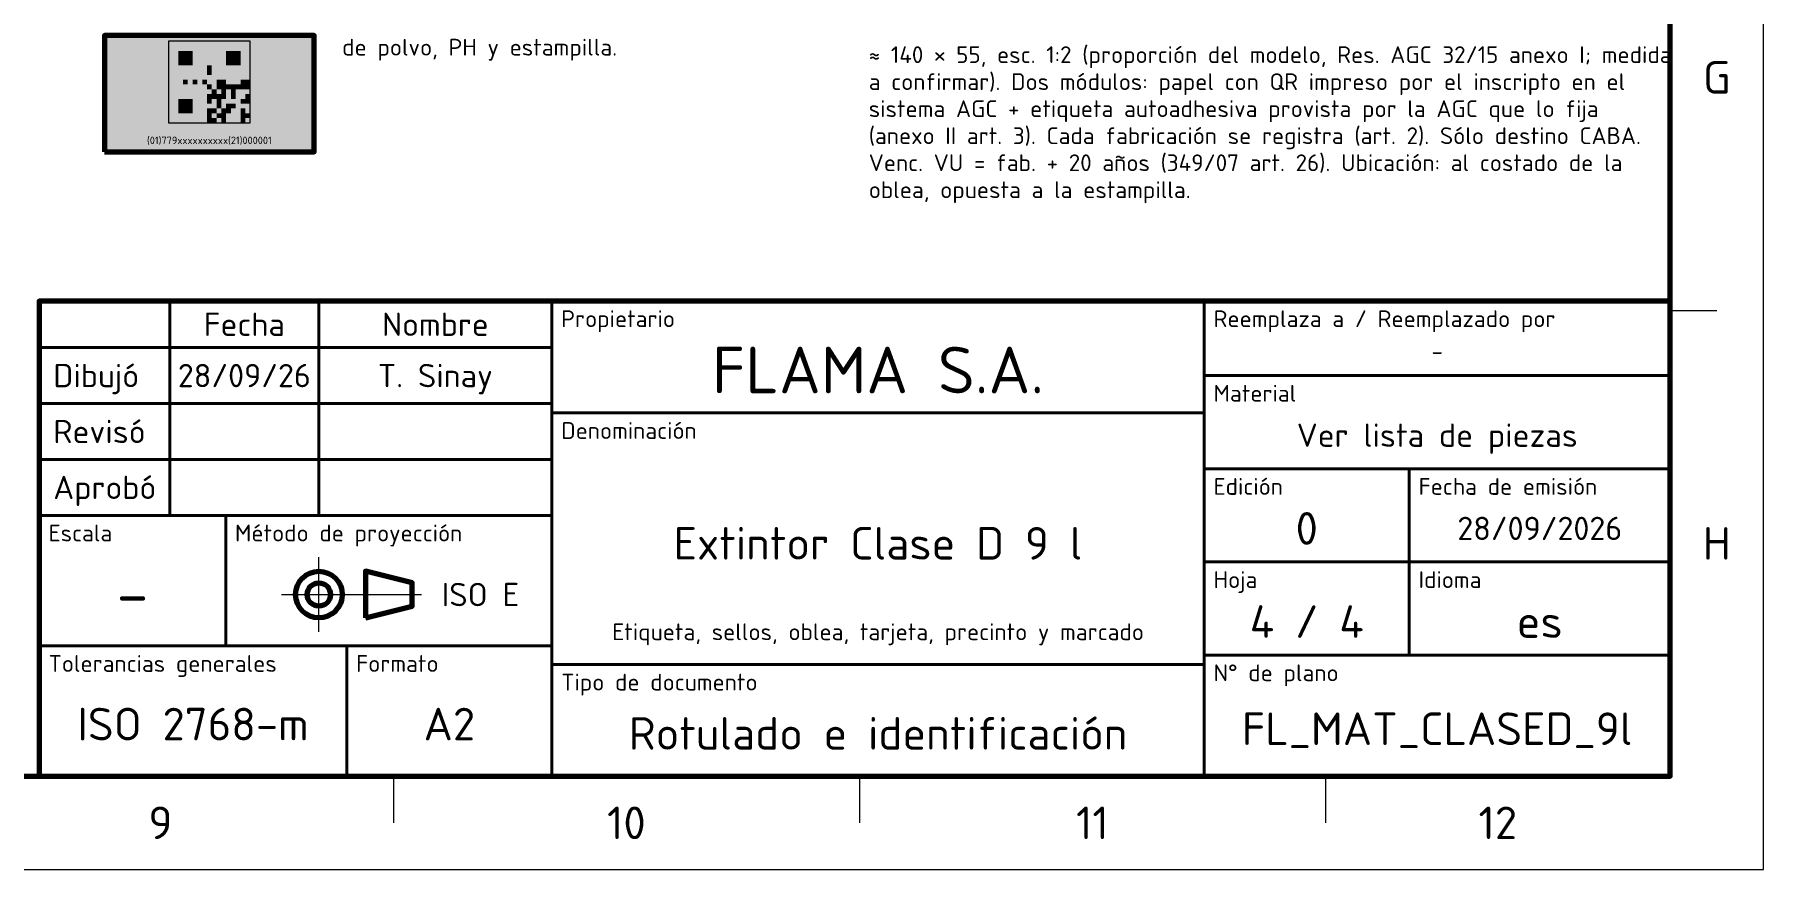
# Model space of a CAD drawing. Header units: millimetres. Extents: x 0 to 2208, y 0 to 420.
# Drawn here: x 2022.5 to 2208, y 0 to 89.6 of the extents above; entities that cross this region are included whole.
import ezdxf
from ezdxf.enums import TextEntityAlignment as Align

# ---------------------------------------------------------------- set-up
doc = ezdxf.new("R2010")
doc.units = ezdxf.units.MM
doc.linetypes.add('IRAM-F-TRAZO-PUNTO', pattern=[20, 15, -2, 1, -2])
for name, color, linetype, lineweight in [('01-VISIBLE', 7, 'CONTINUOUS', 70), ('03-EJE', 1, 'IRAM-F-TRAZO-PUNTO', 18), ('06-TEXTO', 7, 'CONTINUOUS', 25), ('07-RECUADRO', 7, 'CONTINUOUS', 70), ('08-FINA', 5, 'CONTINUOUS', 18), ('10-ROTULO', 7, 'CONTINUOUS', 35), ('11-TEXTO-ROTULO', 7, 'CONTINUOUS', 25), ('13-GRAFICA', 30, 'CONTINUOUS', 18)]:
    doc.layers.add(name, color=color, linetype=linetype, lineweight=lineweight)
doc.styles.add('ISO3098', font='isocpeur.ttf')

msp = doc.modelspace()

# ---------------------------------------------------------------- hatches: boundary and pattern name
at = {"layer": '13-GRAFICA', "true_color": 0xffffff}
h = msp.add_hatch(color=7, dxfattribs=at)
h.dxf.hatch_style = 1
h.paths.add_polyline_path([(2052.5, 77), (2052.5, 89.5), (2030, 89.5), (2030, 77)])
h = msp.add_hatch(color=7, dxfattribs=at)
h.dxf.hatch_style = 1
h.paths.add_polyline_path([(2045.625, 80.125), (2045.625, 88.875), (2036.875, 88.875), (2036.875, 80.125)])
at = {"layer": '13-GRAFICA', "true_color": 0x191919}
h = msp.add_hatch(color=7, dxfattribs=at)
h.dxf.hatch_style = 1
h.paths.add_polyline_path([(2036.875, 88.875), (2037.39, 88.875), (2037.39, 88.36), (2037.39, 85.787), (2037.39, 85.272), (2036.875, 85.272)])
h = msp.add_hatch(color=7, dxfattribs=at)
h.dxf.hatch_style = 1
h.paths.add_polyline_path([(2039.963, 88.875), (2039.963, 88.36), (2037.39, 88.36), (2037.39, 88.875)])
h = msp.add_hatch(color=7, dxfattribs=at)
h.dxf.hatch_style = 1
h.paths.add_polyline_path([(2039.449, 86.301), (2037.904, 86.301), (2037.904, 87.846), (2039.449, 87.846)])
h = msp.add_hatch(color=7, dxfattribs=at)
h.dxf.hatch_style = 1
h.paths.add_polyline_path([(2040.478, 88.875), (2040.478, 85.272), (2039.963, 85.272), (2039.963, 85.787), (2039.963, 88.36), (2039.963, 88.875)])
h = msp.add_hatch(color=7, dxfattribs=at)
h.dxf.hatch_style = 1
h.paths.add_polyline_path([(2042.022, 88.875), (2042.537, 88.875), (2042.537, 88.36), (2042.537, 85.787), (2042.537, 85.272), (2042.022, 85.272)])
h = msp.add_hatch(color=7, dxfattribs=at)
h.dxf.hatch_style = 1
h.paths.add_polyline_path([(2045.11, 88.875), (2045.11, 88.36), (2042.537, 88.36), (2042.537, 88.875)])
h = msp.add_hatch(color=7, dxfattribs=at)
h.dxf.hatch_style = 1
h.paths.add_polyline_path([(2044.596, 86.301), (2043.051, 86.301), (2043.051, 87.846), (2044.596, 87.846)])
h = msp.add_hatch(color=7, dxfattribs=at)
h.dxf.hatch_style = 1
h.paths.add_polyline_path([(2045.625, 88.875), (2045.625, 85.272), (2045.11, 85.272), (2045.11, 85.787), (2045.11, 88.36), (2045.11, 88.875)])
h = msp.add_hatch(color=7, dxfattribs=at)
h.dxf.hatch_style = 1
h.paths.add_polyline_path([(2037.39, 85.272), (2037.39, 85.787), (2039.963, 85.787), (2039.963, 85.272)])
h = msp.add_hatch(color=7, dxfattribs=at)
h.dxf.hatch_style = 1
h.paths.add_polyline_path([(2041.507, 85.787), (2041.507, 86.301), (2040.993, 86.301), (2040.993, 85.787)])
h = msp.add_hatch(color=7, dxfattribs=at)
h.dxf.hatch_style = 1
h.paths.add_polyline_path([(2041.507, 85.272), (2041.507, 85.787), (2040.993, 85.787), (2040.993, 85.272)])
h = msp.add_hatch(color=7, dxfattribs=at)
h.dxf.hatch_style = 1
h.paths.add_polyline_path([(2042.537, 85.272), (2042.537, 85.787), (2045.11, 85.787), (2045.11, 85.272)])
h = msp.add_hatch(color=7, dxfattribs=at)
h.dxf.hatch_style = 1
h.paths.add_polyline_path([(2036.875, 83.728), (2037.39, 83.728), (2037.39, 83.213), (2037.39, 80.64), (2037.39, 80.125), (2036.875, 80.125)])
h = msp.add_hatch(color=7, dxfattribs=at)
h.dxf.hatch_style = 1
h.paths.add_polyline_path([(2039.963, 83.728), (2039.963, 83.213), (2037.39, 83.213), (2037.39, 83.728)])
h = msp.add_hatch(color=7, dxfattribs=at)
h.dxf.hatch_style = 1
h.paths.add_polyline_path([(2038.934, 84.243), (2038.934, 84.757), (2038.419, 84.757), (2038.419, 84.243)])
h = msp.add_hatch(color=7, dxfattribs=at)
h.dxf.hatch_style = 1
h.paths.add_polyline_path([(2039.963, 84.243), (2039.963, 84.757), (2039.449, 84.757), (2039.449, 84.243)])
h = msp.add_hatch(color=7, dxfattribs=at)
h.dxf.hatch_style = 1
h.paths.add_polyline_path([(2040.478, 83.728), (2040.478, 80.125), (2039.963, 80.125), (2039.963, 80.64), (2039.963, 83.213), (2039.963, 83.728)])
h = msp.add_hatch(color=7, dxfattribs=at)
h.dxf.hatch_style = 1
h.paths.add_polyline_path([(2040.993, 84.243), (2040.993, 84.757), (2040.478, 84.757), (2040.478, 84.243)])
h = msp.add_hatch(color=7, dxfattribs=at)
h.dxf.hatch_style = 1
h.paths.add_polyline_path([(2041.507, 83.728), (2041.507, 84.243), (2040.993, 84.243), (2040.993, 83.728)])
h = msp.add_hatch(color=7, dxfattribs=at)
h.dxf.hatch_style = 1
h.paths.add_polyline_path([(2042.022, 83.213), (2042.022, 83.728), (2041.507, 83.728), (2041.507, 83.213)])
h = msp.add_hatch(color=7, dxfattribs=at)
h.dxf.hatch_style = 1
h.paths.add_polyline_path([(2042.537, 84.243), (2042.537, 84.757), (2042.022, 84.757), (2042.022, 84.243)])
h = msp.add_hatch(color=7, dxfattribs=at)
h.dxf.hatch_style = 1
h.paths.add_polyline_path([(2042.537, 83.728), (2042.537, 84.243), (2042.022, 84.243), (2042.022, 83.728)])
h = msp.add_hatch(color=7, dxfattribs=at)
h.dxf.hatch_style = 1
h.paths.add_polyline_path([(2043.051, 84.243), (2043.051, 84.757), (2042.537, 84.757), (2042.537, 84.243)])
h = msp.add_hatch(color=7, dxfattribs=at)
h.dxf.hatch_style = 1
h.paths.add_polyline_path([(2043.051, 83.728), (2043.051, 84.243), (2042.537, 84.243), (2042.537, 83.728)])
h = msp.add_hatch(color=7, dxfattribs=at)
h.dxf.hatch_style = 1
h.paths.add_polyline_path([(2043.051, 83.213), (2043.051, 83.728), (2042.537, 83.728), (2042.537, 83.213)])
h = msp.add_hatch(color=7, dxfattribs=at)
h.dxf.hatch_style = 1
h.paths.add_polyline_path([(2043.566, 83.728), (2043.566, 84.243), (2043.051, 84.243), (2043.051, 83.728)])
h = msp.add_hatch(color=7, dxfattribs=at)
h.dxf.hatch_style = 1
h.paths.add_polyline_path([(2044.081, 83.728), (2044.081, 84.243), (2043.566, 84.243), (2043.566, 83.728)])
h = msp.add_hatch(color=7, dxfattribs=at)
h.dxf.hatch_style = 1
h.paths.add_polyline_path([(2044.081, 83.213), (2044.081, 83.728), (2043.566, 83.728), (2043.566, 83.213)])
h = msp.add_hatch(color=7, dxfattribs=at)
h.dxf.hatch_style = 1
h.paths.add_polyline_path([(2044.596, 83.728), (2044.596, 84.243), (2044.081, 84.243), (2044.081, 83.728)])
h = msp.add_hatch(color=7, dxfattribs=at)
h.dxf.hatch_style = 1
h.paths.add_polyline_path([(2045.11, 84.243), (2045.11, 84.757), (2044.596, 84.757), (2044.596, 84.243)])
h = msp.add_hatch(color=7, dxfattribs=at)
h.dxf.hatch_style = 1
h.paths.add_polyline_path([(2045.11, 83.728), (2045.11, 84.243), (2044.596, 84.243), (2044.596, 83.728)])
h = msp.add_hatch(color=7, dxfattribs=at)
h.dxf.hatch_style = 1
h.paths.add_polyline_path([(2045.625, 84.243), (2045.625, 84.757), (2045.11, 84.757), (2045.11, 84.243)])
h = msp.add_hatch(color=7, dxfattribs=at)
h.dxf.hatch_style = 1
h.paths.add_polyline_path([(2045.625, 83.728), (2045.625, 84.243), (2045.11, 84.243), (2045.11, 83.728)])
h = msp.add_hatch(color=7, dxfattribs=at)
h.dxf.hatch_style = 1
h.paths.add_polyline_path([(2039.449, 81.154), (2037.904, 81.154), (2037.904, 82.699), (2039.449, 82.699)])
h = msp.add_hatch(color=7, dxfattribs=at)
h.dxf.hatch_style = 1
h.paths.add_polyline_path([(2041.507, 82.699), (2041.507, 83.213), (2040.993, 83.213), (2040.993, 82.699)])
h = msp.add_hatch(color=7, dxfattribs=at)
h.dxf.hatch_style = 1
h.paths.add_polyline_path([(2041.507, 82.184), (2041.507, 82.699), (2040.993, 82.699), (2040.993, 82.184)])
h = msp.add_hatch(color=7, dxfattribs=at)
h.dxf.hatch_style = 1
h.paths.add_polyline_path([(2041.507, 81.154), (2041.507, 81.669), (2040.993, 81.669), (2040.993, 81.154)])
h = msp.add_hatch(color=7, dxfattribs=at)
h.dxf.hatch_style = 1
h.paths.add_polyline_path([(2042.022, 82.699), (2042.022, 83.213), (2041.507, 83.213), (2041.507, 82.699)])
h = msp.add_hatch(color=7, dxfattribs=at)
h.dxf.hatch_style = 1
h.paths.add_polyline_path([(2042.022, 81.154), (2042.022, 81.669), (2041.507, 81.669), (2041.507, 81.154)])
h = msp.add_hatch(color=7, dxfattribs=at)
h.dxf.hatch_style = 1
h.paths.add_polyline_path([(2042.537, 82.699), (2042.537, 83.213), (2042.022, 83.213), (2042.022, 82.699)])
h = msp.add_hatch(color=7, dxfattribs=at)
h.dxf.hatch_style = 1
h.paths.add_polyline_path([(2042.537, 82.184), (2042.537, 82.699), (2042.022, 82.699), (2042.022, 82.184)])
h = msp.add_hatch(color=7, dxfattribs=at)
h.dxf.hatch_style = 1
h.paths.add_polyline_path([(2042.537, 81.669), (2042.537, 82.184), (2042.022, 82.184), (2042.022, 81.669)])
h = msp.add_hatch(color=7, dxfattribs=at)
h.dxf.hatch_style = 1
h.paths.add_polyline_path([(2043.051, 82.699), (2043.051, 83.213), (2042.537, 83.213), (2042.537, 82.699)])
h = msp.add_hatch(color=7, dxfattribs=at)
h.dxf.hatch_style = 1
h.paths.add_polyline_path([(2043.051, 81.154), (2043.051, 81.669), (2042.537, 81.669), (2042.537, 81.154)])
h = msp.add_hatch(color=7, dxfattribs=at)
h.dxf.hatch_style = 1
h.paths.add_polyline_path([(2043.566, 81.669), (2043.566, 82.184), (2043.051, 82.184), (2043.051, 81.669)])
h = msp.add_hatch(color=7, dxfattribs=at)
h.dxf.hatch_style = 1
h.paths.add_polyline_path([(2043.566, 81.154), (2043.566, 81.669), (2043.051, 81.669), (2043.051, 81.154)])
h = msp.add_hatch(color=7, dxfattribs=at)
h.dxf.hatch_style = 1
h.paths.add_polyline_path([(2044.081, 82.699), (2044.081, 83.213), (2043.566, 83.213), (2043.566, 82.699)])
h = msp.add_hatch(color=7, dxfattribs=at)
h.dxf.hatch_style = 1
h.paths.add_polyline_path([(2044.081, 81.669), (2044.081, 82.184), (2043.566, 82.184), (2043.566, 81.669)])
h = msp.add_hatch(color=7, dxfattribs=at)
h.dxf.hatch_style = 1
h.paths.add_polyline_path([(2045.11, 82.184), (2045.11, 82.699), (2044.596, 82.699), (2044.596, 82.184)])
h = msp.add_hatch(color=7, dxfattribs=at)
h.dxf.hatch_style = 1
h.paths.add_polyline_path([(2045.11, 81.154), (2045.11, 81.669), (2044.596, 81.669), (2044.596, 81.154)])
h = msp.add_hatch(color=7, dxfattribs=at)
h.dxf.hatch_style = 1
h.paths.add_polyline_path([(2045.625, 82.699), (2045.625, 83.213), (2045.11, 83.213), (2045.11, 82.699)])
h = msp.add_hatch(color=7, dxfattribs=at)
h.dxf.hatch_style = 1
h.paths.add_polyline_path([(2045.625, 82.184), (2045.625, 82.699), (2045.11, 82.699), (2045.11, 82.184)])
h = msp.add_hatch(color=7, dxfattribs=at)
h.dxf.hatch_style = 1
h.paths.add_polyline_path([(2037.39, 80.125), (2037.39, 80.64), (2039.963, 80.64), (2039.963, 80.125)])
h = msp.add_hatch(color=7, dxfattribs=at)
h.dxf.hatch_style = 1
h.paths.add_polyline_path([(2041.507, 80.64), (2041.507, 81.154), (2040.993, 81.154), (2040.993, 80.64)])
h = msp.add_hatch(color=7, dxfattribs=at)
h.dxf.hatch_style = 1
h.paths.add_polyline_path([(2041.507, 80.125), (2041.507, 80.64), (2040.993, 80.64), (2040.993, 80.125)])
h = msp.add_hatch(color=7, dxfattribs=at)
h.dxf.hatch_style = 1
h.paths.add_polyline_path([(2042.022, 80.125), (2042.022, 80.64), (2041.507, 80.64), (2041.507, 80.125)])
h = msp.add_hatch(color=7, dxfattribs=at)
h.dxf.hatch_style = 1
h.paths.add_polyline_path([(2042.537, 80.64), (2042.537, 81.154), (2042.022, 81.154), (2042.022, 80.64)])
h = msp.add_hatch(color=7, dxfattribs=at)
h.dxf.hatch_style = 1
h.paths.add_polyline_path([(2043.051, 80.64), (2043.051, 81.154), (2042.537, 81.154), (2042.537, 80.64)])
h = msp.add_hatch(color=7, dxfattribs=at)
h.dxf.hatch_style = 1
h.paths.add_polyline_path([(2043.051, 80.125), (2043.051, 80.64), (2042.537, 80.64), (2042.537, 80.125)])
h = msp.add_hatch(color=7, dxfattribs=at)
h.dxf.hatch_style = 1
h.paths.add_polyline_path([(2045.11, 80.64), (2045.11, 81.154), (2044.596, 81.154), (2044.596, 80.64)])
h = msp.add_hatch(color=7, dxfattribs=at)
h.dxf.hatch_style = 1
h.paths.add_polyline_path([(2045.11, 80.125), (2045.11, 80.64), (2044.596, 80.64), (2044.596, 80.125)])
h = msp.add_hatch(color=7, dxfattribs=at)
h.dxf.hatch_style = 1
h.paths.add_polyline_path([(2045.625, 80.64), (2045.625, 81.154), (2045.11, 81.154), (2045.11, 80.64)])

# ---------------------------------------------------------------- linework, layer by layer
at = {"layer": '01-VISIBLE'}
for points in [[(2030, 77), (2052.5, 77), (2052.5, 89.5), (2030, 89.5)], [(2058, 27), (2063, 28.25), (2063, 30.75), (2058, 32)]]:
    msp.add_lwpolyline(points, close=True, dxfattribs=at)
for radius in [2.5, 1.25]:
    msp.add_circle((2053, 29.5), radius, dxfattribs=at)
at = {"layer": '03-EJE'}
for p, q in [((2053, 25.5), (2053, 33.5)), ((2049, 29.5), (2064.5, 29.5))]:
    msp.add_line(p, q, dxfattribs=at)
at = {"layer": '07-RECUADRO'}
for points in [[(1639, 10), (2198, 10), (2198, 410), (1639, 410)], [(2023, 10), (2198, 10), (2198, 61), (2023, 61)]]:
    msp.add_lwpolyline(points, close=True, dxfattribs=at)
at = {"layer": '08-FINA'}
for p, q in [((2198, 60), (2203, 60)), ((2061, 10), (2061, 5)), ((2111, 10), (2111, 5)), ((2161, 10), (2161, 5))]:
    msp.add_line(p, q, dxfattribs=at)
for points in [[(1614, 0), (2208, 0), (2208, 420), (1614, 420)], [(2036.875, 80.125), (2045.625, 80.125), (2045.625, 88.875), (2036.875, 88.875)]]:
    msp.add_lwpolyline(points, close=True, dxfattribs=at)
at = {"layer": '10-ROTULO'}
for points in [[(2023, 56), (2037, 56), (2037, 61), (2023, 61)], [(2037, 56), (2053, 56), (2053, 61), (2037, 61)], [(2053, 56), (2078, 56), (2078, 61), (2053, 61)], [(2078, 49), (2148, 49), (2148, 61), (2078, 61)], [(2148, 53), (2198, 53), (2198, 61), (2148, 61)], [(2023, 50), (2037, 50), (2037, 56), (2023, 56)], [(2037, 50), (2053, 50), (2053, 56), (2037, 56)], [(2053, 50), (2078, 50), (2078, 56), (2053, 56)], [(2148, 43), (2198, 43), (2198, 53), (2148, 53)], [(2023, 44), (2037, 44), (2037, 50), (2023, 50)], [(2037, 44), (2053, 44), (2053, 50), (2037, 50)], [(2053, 44), (2078, 44), (2078, 50), (2053, 50)], [(2078, 22), (2148, 22), (2148, 49), (2078, 49)], [(2023, 38), (2037, 38), (2037, 44), (2023, 44)], [(2037, 38), (2053, 38), (2053, 44), (2037, 44)], [(2053, 38), (2078, 38), (2078, 44), (2053, 44)], [(2148, 33), (2170, 33), (2170, 43), (2148, 43)], [(2170, 33), (2198, 33), (2198, 43), (2170, 43)], [(2023, 24), (2043, 24), (2043, 38), (2023, 38)], [(2043, 24), (2078, 24), (2078, 38), (2043, 38)], [(2148, 23), (2170, 23), (2170, 33), (2148, 33)], [(2170, 23), (2198, 23), (2198, 33), (2170, 33)], [(2023, 10), (2056, 10), (2056, 24), (2023, 24)], [(2056, 10), (2078, 10), (2078, 24), (2056, 24)], [(2148, 10), (2198, 10), (2198, 23), (2148, 23)], [(2078, 10), (2148, 10), (2148, 22), (2078, 22)]]:
    msp.add_lwpolyline(points, close=True, dxfattribs=at)

# ---------------------------------------------------------------- texts
at = {"layer": '06-TEXTO', "style": 'ISO3098'}
for s, p in [('de polvo, PH y estampilla.', (2055.5, 86.8)), ('≈ 140 × 55, esc. 1:2 (proporción del modelo, Res. AGC 32/15 anexo I; medida', (2112, 86)), ('a confirmar). Dos módulos: papel con QR impreso por el inscripto en el', (2112, 83.1)), ('sistema AGC + etiqueta autoadhesiva provista por la AGC que lo fija', (2112, 80.2)), ('(anexo II art. 3). Cada fabricación se registra (art. 2). Sólo destino CABA.', (2112, 77.3)), ('Venc. VU = fab. + 20 años (349/07 art. 26). Ubicación: al costado de la', (2112, 74.4)), ('oblea, opuesta a la estampilla.', (2112, 71.5))]:
    msp.add_text(s, height=1.8, dxfattribs=at).set_placement(p, align=Align.BOTTOM_LEFT)
for s, p in [('G', (2203, 85)), ('H', (2203, 35)), ('9', (2036, 5)), ('10', (2086, 5)), ('11', (2136, 5)), ('12', (2179.5, 5))]:
    msp.add_text(s, height=3.5, dxfattribs=at).set_placement(p, align=Align.MIDDLE_CENTER)
at = {"layer": '11-TEXTO-ROTULO', "style": 'ISO3098'}
for s, height, p in [('Fecha', 2.5, (2045, 58.5)), ('Nombre', 2.5, (2065.5, 58.5)), ('FLAMA S.A.', 5, (2113, 53.6)), ('28/09/26', 2.5, (2045, 53)), ('T. Sinay', 2.5, (2065.5, 53)), ('-', 1.8, (2173, 55.6)), ('Ver lista de piezas', 2.5, (2173, 46.6)), ('0', 3.5, (2159, 36.6)), ('28/09/2026', 2.5, (2184, 36.6)), ('Extintor Clase D 9 l', 3.5, (2113, 35)), ('-', 5, (2033, 29.6)), ('4 / 4', 3.5, (2159, 26.6)), ('Etiqueta, sellos, oblea, tarjeta, precinto y marcado', 1.8, (2113, 25.5)), ('es', 3.5, (2184, 26.6)), ('ISO 2768-m', 3.5, (2039.5, 15.6)), ('A2', 3.5, (2067, 15.6)), ('FL_MAT_CLASED_9l', 3.5, (2173, 15.1)), ('Rotulado e identificación', 3.5, (2113, 14.6))]:
    msp.add_text(s, height=height, dxfattribs=at).set_placement(p, align=Align.MIDDLE_CENTER)
for s, p in [('Propietario', (2079, 60)), ('Reemplaza a / Reemplazado por', (2149, 60)), ('Material', (2149, 52)), ('Denominación', (2079, 48)), ('Edición', (2149, 42)), ('Fecha de emisión', (2171, 42)), ('Escala', (2024, 37)), ('Método de proyección', (2044, 37)), ('Hoja', (2149, 32)), ('Idioma', (2171, 32)), ('Tolerancias generales', (2024, 23)), ('Formato', (2057, 23)), ('Tipo de documento', (2079, 21)), ('N° de plano', (2149, 22))]:
    msp.add_text(s, height=1.8, dxfattribs=at).set_placement(p, align=Align.TOP_LEFT)
for s, p in [('Dibujó', (2024.5, 53)), ('Revisó', (2024.5, 47)), ('Aprobó', (2024.5, 41))]:
    msp.add_text(s, height=2.5, dxfattribs=at).set_placement(p, align=Align.MIDDLE_LEFT)
msp.add_text('ISO E', height=2.5, dxfattribs=at).set_placement((2074.5, 29.5), align=Align.MIDDLE_RIGHT)
at = {"layer": '13-GRAFICA', "style": 'ISO3098'}
msp.add_text('(01)779xxxxxxxxxx(21)000001', height=0.8, dxfattribs=at).set_placement((2041.25, 77.6), align=Align.BOTTOM_CENTER)

doc.saveas('drawing.dxf')
